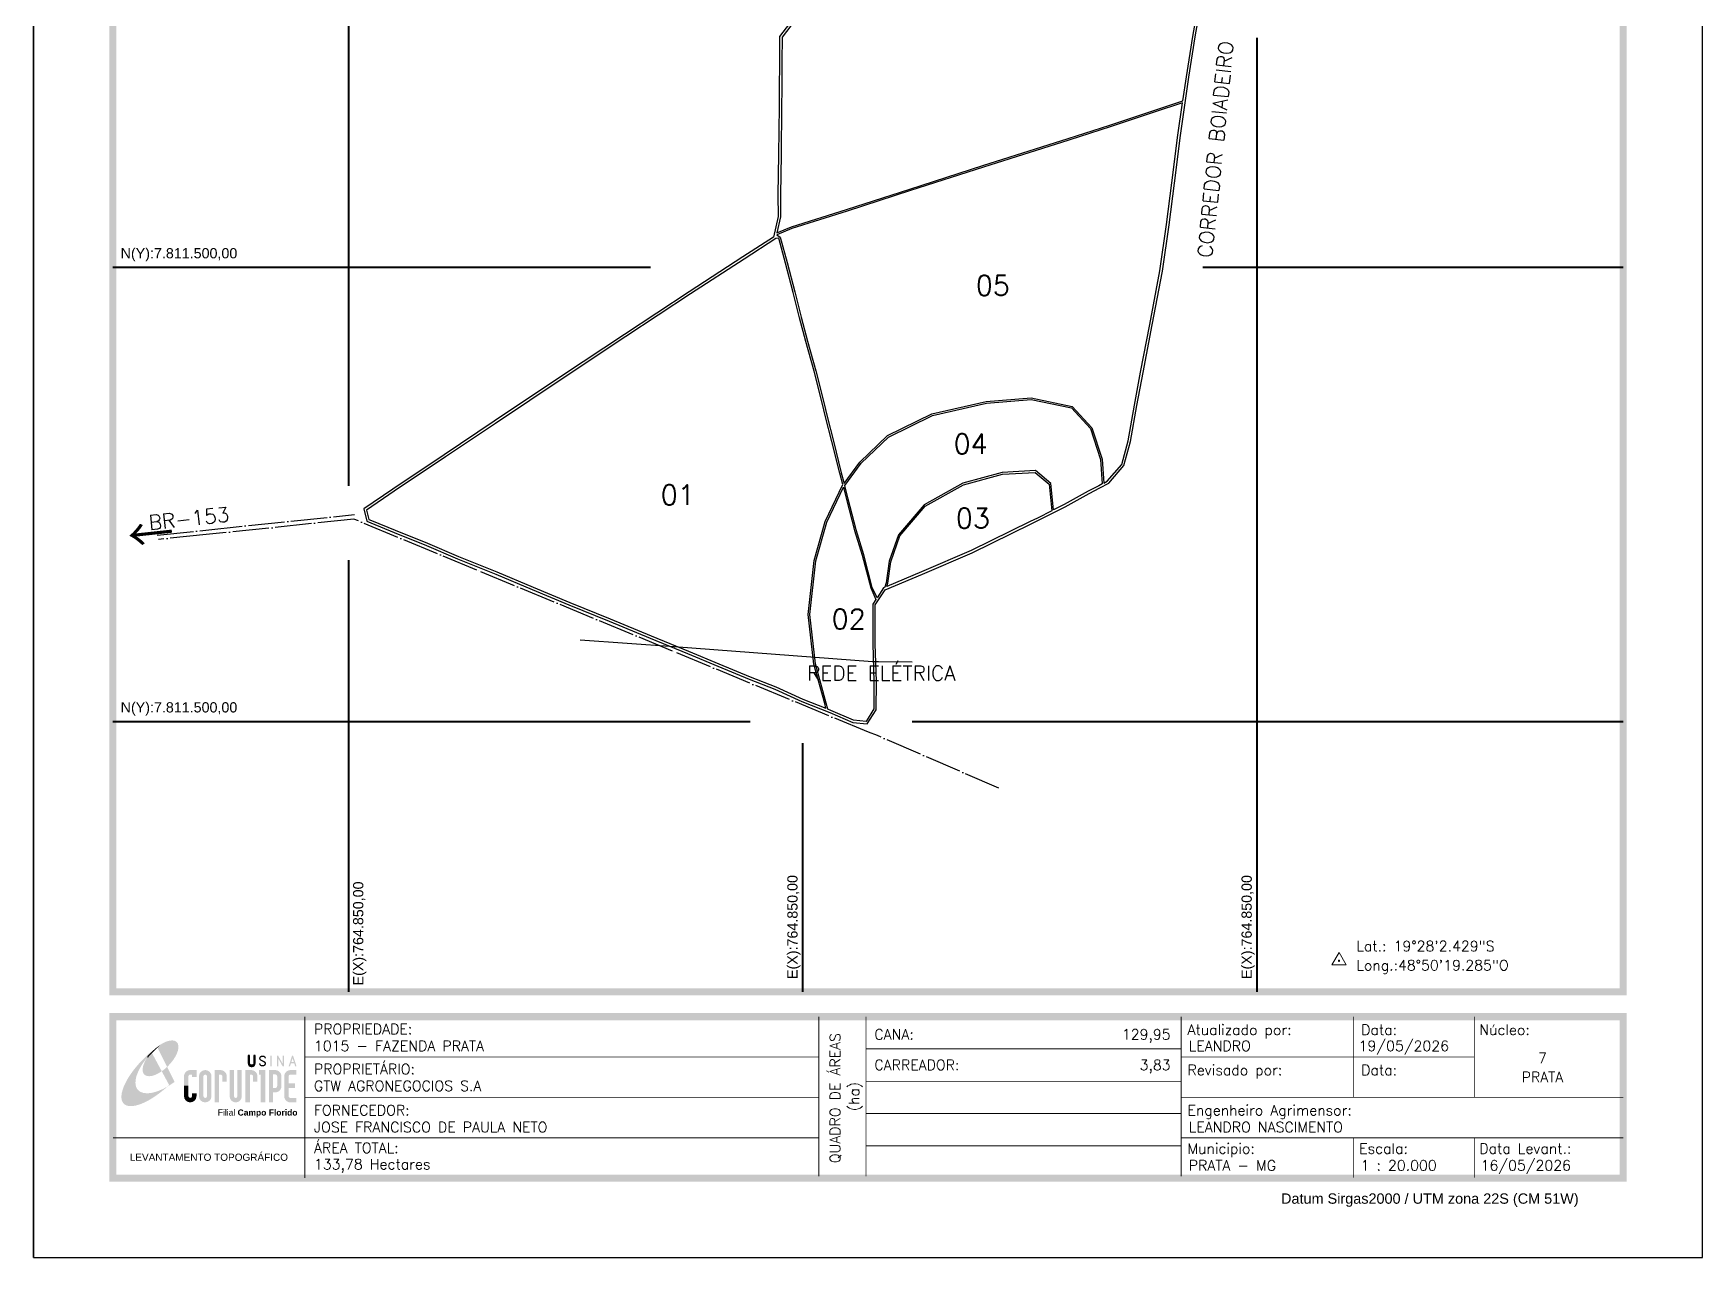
# Model space of a CAD drawing. Header units: millimetres. Extents: x 725045 to 727985, y 7843055 to 7847213.
# Drawn here: x 725045 to 727985, y 7843055 to 7845212 of the extents above; entities that cross this region are included whole.
import ezdxf
from ezdxf.enums import TextEntityAlignment as Align

# ---------------------------------------------------------------- set-up
doc = ezdxf.new("R2010")
doc.units = ezdxf.units.MM
for name, pattern in [('CERCA', [75.2, 64, -5.6, 0, -5.6]), ('HIDDEN', [0.375, 0.25, -0.125]), ('LIN0', [0])]:
    doc.linetypes.add(name, pattern=pattern)
for name, color, linetype, lineweight in [('0114001015', 1, 'Continuous', 25), ('COORDENADAS', 7, 'Continuous', 5), ('TEXTO_DIVERSOS', 7, 'Continuous', 5)]:
    doc.layers.add(name, color=color, linetype=linetype, lineweight=lineweight)
for name, color, linetype in [('0114001015001', 5, 'Continuous'), ('0114001015002', 5, 'Continuous'), ('0114001015003', 5, 'Continuous'), ('0114001015004', 5, 'Continuous'), ('0114001015005', 5, 'Continuous'), ('0114001015006', 5, 'Continuous'), ('ESTRADA', 1, 'HIDDEN'), ('MALHA', 8, 'Continuous'), ('MARGEM', 7, 'Continuous'), ('REDE_DE_LUZ', 6, 'Continuous'), ('TEXTO', 7, 'Continuous'), ('TEXTO_NUN_TAL', 7, 'Continuous')]:
    doc.layers.add(name, color=color, linetype=linetype)
doc.styles.add('ARIAL', font='arial.ttf')
doc.styles.add('marcelo', font='arial.ttf')
doc.styles.add('Simplex', font='simplex.shx')
doc.styles.get("Standard").update_dxf_attribs({"font": 'arial.ttf'})

# ---------------------------------------------------------------- blocks, each defined once
blk = doc.blocks.new('A$C78F83FB3')
at = {"layer": 'MARGEM'}
h = blk.add_hatch(color=20, dxfattribs=at)
edge = h.paths.add_edge_path()
edge.add_ellipse((19.49, 23.77), major_axis=(-6.68, -6.67), ratio=0.469426, start_angle=292.73277, end_angle=601.25787)
edge.add_ellipse((22.83, 22.05), major_axis=(12.64, 11.29), ratio=0.457614, start_angle=79.90686, end_angle=107.91393)
edge = h.paths.add_edge_path()
edge.add_ellipse((18.28, 18.7), major_axis=(13.95, 13.59), ratio=0.386848, start_angle=63.96117, end_angle=264.59932)
edge.add_ellipse((22.83, 22.05), major_axis=(12.64, 11.29), ratio=0.457614, start_angle=107.91393, end_angle=245.11815, ccw=False)
edge.add_ellipse((19.49, 23.77), major_axis=(-6.68, -6.67), ratio=0.469426, start_angle=241.25787, end_angle=292.73277, ccw=False)
for color, points in [(20, [(15.46, 26.12), (14.17, 24.81), (14.06, 24.24), (14.39, 23.97), (14.67, 24.54), (19.47, 29.32), (18.48, 28.66), (17.31, 27.78)]), (7, [(58.42, 24.9), (57.9, 24.9), (57.9, 21.73, -0.414214), (57.15, 20.98), (56.84, 20.98, -0.414214), (56.09, 21.73), (56.09, 24.9), (55.57, 24.9), (55.57, 21.73, 0.414214), (56.84, 20.46), (57.15, 20.46, 0.414214), (58.42, 21.73)]), (7, [(61.7, 24.9), (61.23, 24.9, 0.396318), (60.04, 23.78), (60.04, 23.72, 0.151912), (60.39, 22.97), (60.46, 22.92), (62.18, 22), (62.85, 21.83, 0.12407), (62.51, 22.42), (60.75, 23.36, -0.13192), (60.56, 23.77, -0.385578), (61.23, 24.37), (61.7, 24.37, -0.414214), (62.37, 23.7), (62.89, 23.7, 0.414214)]), (7, [(62.37, 23.7), (62.89, 23.7, 0.414214), (61.7, 24.9), (61.23, 24.9, 0.396318), (60.04, 23.78), (60.04, 23.72, 0.151912), (60.39, 22.97), (60.46, 22.92), (62.18, 22), (62.18, 22, -0.131921), (62.37, 21.59, -0.385578), (61.7, 20.98), (61.23, 20.98, -0.414214), (60.56, 21.65), (60.04, 21.65, 0.414214), (61.23, 20.46), (61.7, 20.46, 0.402546), (62.89, 21.61, 0.165292), (62.51, 22.42), (60.75, 23.36, -0.13192), (60.56, 23.77, -0.385578), (61.23, 24.37), (61.7, 24.37, -0.414214)]), (7, [(30.97, 12.46), (29.13, 12.46), (29.13, 8.21, 1), (34.29, 8.21), (34.29, 9.41), (32.45, 9.41), (32.45, 8.21, -1), (30.97, 8.21)])]:
    blk.add_hatch(color=color, dxfattribs=at).paths.add_polyline_path(points)
h = blk.add_hatch(color=7, dxfattribs=at)
h.paths.add_polyline_path([(65.24, 24.9), (64.72, 24.9), (64.72, 20.46), (65.24, 20.46)])
h.paths.add_polyline_path([(67.38, 20.46), (67.9, 20.46), (67.9, 23.74), (69.74, 20.46), (70.23, 20.46), (70.23, 24.9), (69.71, 24.9), (69.71, 21.58), (67.85, 24.9), (67.38, 24.9)])
h.paths.add_polyline_path([(72.17, 20.46), (72.72, 20.46), (73.14, 21.73), (74.49, 21.73), (74.9, 20.46), (75.45, 20.46), (74, 24.9), (73.62, 24.9)])
h.paths.add_polyline_path([(73.81, 23.8), (74.32, 22.25), (73.31, 22.25)], flags=16)
h = blk.add_hatch(color=7, dxfattribs=at)
h.paths.add_polyline_path([(31.71, 18.93, 0.414214), (29.13, 16.35), (29.13, 12.46), (30.97, 12.46), (30.97, 16.35, -0.414214), (31.71, 17.09), (32.45, 17.09), (32.45, 16.02), (34.29, 16.02), (34.29, 18.93)])
h.paths.add_polyline_path([(44.15, 17.09, -0.414214), (44.89, 16.35), (44.89, 14.1), (46.72, 14.1), (46.72, 16.17, 0.433937), (44.15, 18.93), (41.77, 18.93), (41.77, 12.46), (43.61, 12.46), (43.61, 17.09)])
h.paths.add_polyline_path([(43.61, 12.46), (41.77, 12.46), (41.77, 5.62), (43.61, 5.62)])
h.paths.add_polyline_path([(47.92, 12.46), (49.75, 12.46), (49.75, 18.93), (47.92, 18.93)])
h.paths.add_polyline_path([(52.91, 18.93), (51.08, 18.93), (51.08, 12.46), (52.91, 12.46)])
h.paths.add_polyline_path([(51.08, 8.12, -1), (49.75, 8.12), (49.75, 12.46), (47.92, 12.46), (47.92, 8.12, 1), (52.91, 8.12), (52.91, 12.46), (51.08, 12.46)])
h.paths.add_polyline_path([(54.41, 12.46), (56.25, 12.46), (56.25, 17.09), (56.79, 17.09, -0.414214), (57.53, 16.35), (57.53, 14.1), (59.36, 14.1), (59.36, 16.17, 0.433937), (56.79, 18.93), (54.41, 18.93)])
h.paths.add_polyline_path([(56.25, 12.46), (54.41, 12.46), (54.41, 5.62), (56.25, 5.62)])
h.paths.add_polyline_path([(60.73, 12.46), (62.58, 12.46), (62.58, 18.93), (60.02, 18.93), (60.02, 17.08), (60.73, 17.08)])
h.paths.add_polyline_path([(62.58, 12.46), (60.73, 12.46), (60.73, 5.62), (62.58, 5.62)])
h.paths.add_polyline_path([(64.06, 12.46), (65.82, 12.46), (65.82, 17.17), (66.66, 17.17, -0.450417), (67.48, 16.25), (67.48, 12.46), (69.24, 12.46, 0.002307), (69.24, 12.48, 0.005282), (69.23, 12.54, -0.000938), (69.23, 12.53), (69.23, 16.17, 0.433937), (66.66, 18.93), (64.06, 18.93)])
h.paths.add_polyline_path([(64.06, 5.62), (65.82, 5.62), (65.82, 9.77), (66.66, 9.77, 0.426056), (69.24, 12.46), (67.48, 12.46), (67.48, 12.45, -0.450417), (66.66, 11.53), (65.82, 11.53), (65.82, 12.46), (64.06, 12.46)])
h.paths.add_polyline_path([(70.37, 12.46), (74.87, 12.46), (74.87, 13.44), (72.21, 13.44), (72.21, 16.35, -0.414214), (72.95, 17.09), (75.38, 17.09), (75.38, 18.93), (72.95, 18.93, 0.414214), (70.37, 16.35)])
h.paths.add_polyline_path([(72.21, 11.62), (74.87, 11.62), (74.87, 12.46), (70.37, 12.46), (70.37, 8.21, 0.414214), (72.95, 5.62), (75.38, 5.62), (75.38, 7.47), (72.95, 7.47, -0.414214), (72.21, 8.21)])
h = blk.add_hatch(color=7, dxfattribs=at)
h.paths.add_polyline_path([(35.29, 16.35), (35.29, 8.21, 1), (40.46, 8.21, 0.016978), (40.45, 8.38), (40.45, 16.17, 0.433937), (37.88, 18.93), (37.87, 18.93, 0.41391)])
h.paths.add_polyline_path([(38.62, 16.35), (38.62, 8.21, -1), (37.13, 8.21), (37.13, 16.35, -1)], flags=16)
at = {"layer": 'MARGEM', "color": 7}
blk.add_lwpolyline([(58.42, 24.9), (57.9, 24.9), (57.9, 21.73, -0.414214), (57.15, 20.98), (56.84, 20.98, -0.414214), (56.09, 21.73), (56.09, 24.9), (55.57, 24.9), (55.57, 21.73, 0.414214), (56.84, 20.46), (57.15, 20.46, 0.414214), (58.42, 21.73), (58.42, 24.9)], format="xyb", close=True, dxfattribs=at)
at = {"layer": 'MARGEM', "color": 252, "insert": (43.05, 2.72), "char_height": 2.5, "attachment_point": 1, "style": 'ARIAL'}
blk.add_mtext_dynamic_manual_height_columns('Filial {\\fArial|b1|i0|c0|p34;Campo Florido}', width=33.0271, gutter_width=2.46, heights=[2.95], dxfattribs=at)

msp = doc.modelspace()

# ---------------------------------------------------------------- linework, layer by layer
at = {"layer": '0114001015', "flags": 128}
msp.add_lwpolyline([(726376.1, 7845229.4), (726359, 7845206.7), (726358.7, 7845162.2), (726358.3, 7845113.8), (726358.1, 7845083.3), (726357, 7844999), (726355.9, 7844927.7), (726356.1, 7844889.3), (726348.3, 7844853.4), (726294.2, 7844818.2), (726199.4, 7844756.7), (726085.6, 7844681.7), (725976.8, 7844609.4), (725856.2, 7844528.8), (725768.3, 7844469.7), (725677.5, 7844409.1), (725626.4, 7844374.3), (725631.7, 7844352.5), (725638.7, 7844350.1), (725679.9, 7844332.7), (725736.9, 7844309.9), (725791.5, 7844286.2), (725859.2, 7844259.3), (725923.2, 7844232.2), (725987.9, 7844205.5), (726058.7, 7844176.8), (726131.2, 7844146.5), (726196.9, 7844119.9), (726250.4, 7844097.6), (726305.5, 7844074.6), (726350.7, 7844056.7), (726398.1, 7844035.3), (726447.4, 7844015.5), (726488, 7843997.8), (726513.4, 7843995.5), (726529.1, 7844020.7), (726529.4, 7844070.3), (726527.5, 7844136.9), (726527.5, 7844205.3), (726544.7, 7844231.7), (726610.3, 7844259.4), (726698.1, 7844297.1), (726801.9, 7844348.3), (726814.8, 7844354.4), (726861.9, 7844378.1), (726904.4, 7844401.5), (726923.2, 7844411.4), (726938.9, 7844419.7), (726965.3, 7844450.7), (726977.1, 7844493.1), (726988.2, 7844556.3), (726999, 7844614.4), (727015.3, 7844698.5), (727033.1, 7844793.1), (727045, 7844875.1), (727054.2, 7844948.3), (727064.8, 7845032.3), (727079.9, 7845134.7), (727090.9, 7845206), (727107.5, 7845298.9)], dxfattribs=at)
at = {"layer": '0114001015001'}
msp.add_lwpolyline([(726440.3, 7844023.1), (726438.3, 7844031.5), (726419, 7844100.6), (726409.1, 7844188.2), (726419.9, 7844283.3), (726439.1, 7844352.1), (726470, 7844417.3), (726464.7, 7844437.2), (726450.8, 7844493.3), (726440, 7844536.4), (726433.9, 7844561), (726419.6, 7844617.1), (726404.9, 7844669.1), (726394.2, 7844711.1), (726383, 7844755.8), (726369.2, 7844807.6), (726357.5, 7844851.4), (726352.2, 7844850.7), (726296.6, 7844814.6), (726201.8, 7844753), (726088.1, 7844678), (725979.3, 7844605.7), (725858.7, 7844525.1), (725770.7, 7844466.1), (725679.9, 7844405.4), (725631.4, 7844372.4), (725635.4, 7844355.9), (725640.3, 7844354.2), (725681.6, 7844336.8), (725738.6, 7844314), (725793.2, 7844290.3), (725860.9, 7844263.3), (725924.9, 7844236.3), (725989.6, 7844209.6), (726060.4, 7844180.8), (726132.9, 7844150.5), (726198.6, 7844124), (726252.1, 7844101.6), (726307.1, 7844078.6), (726352.4, 7844060.8), (726399.8, 7844039.4)], close=True, dxfattribs=at)
at = {"layer": '0114001015002'}
msp.add_lwpolyline([(726471.2, 7844412.8), (726476.9, 7844391.1), (726491, 7844336.5), (726504.4, 7844292.7), (726519.4, 7844235.1), (726528.6, 7844215), (726523.1, 7844206.6), (726523.1, 7844136.9), (726525, 7844070.2), (726524.7, 7844022), (726511.1, 7844000.1), (726489.1, 7844002.2), (726449.1, 7844019.5), (726443.7, 7844021.7), (726441.2, 7844032.3), (726421.9, 7844101.2), (726412.1, 7844188.2), (726422.8, 7844282.7), (726442, 7844351.1)], close=True, dxfattribs=at)
at = {"layer": '0114001015003'}
msp.add_lwpolyline([(726838.5, 7844371.2), (726812.9, 7844358.3), (726800, 7844352.3), (726696.3, 7844301.1), (726608.6, 7844263.4), (726547.8, 7844237.8), (726549.3, 7844243.8), (726554.7, 7844281.4), (726570.8, 7844327.1), (726615.5, 7844379), (726682.6, 7844417), (726751.6, 7844435.6), (726808.8, 7844438.7), (726833.5, 7844417.7)], close=True, dxfattribs=at)
at = {"layer": '0114001015004'}
msp.add_lwpolyline([(726530.5, 7844217.9), (726522.2, 7844236.1), (726507.3, 7844293.5), (726493.9, 7844337.3), (726479.8, 7844391.8), (726473.5, 7844415.6), (726502.3, 7844454.8), (726550.6, 7844501), (726628.2, 7844538.9), (726723.1, 7844560.5), (726802, 7844567), (726872.9, 7844552.3), (726906.4, 7844515.8), (726924.3, 7844461.7), (726926.8, 7844418.3), (726921.1, 7844415.3), (726902.4, 7844405.4), (726859.9, 7844381.9), (726841.4, 7844372.7), (726836.4, 7844419.2), (726809.8, 7844441.8), (726751.1, 7844438.5), (726681.5, 7844419.8), (726613.5, 7844381.3), (726568.2, 7844328.6), (726551.7, 7844282.1), (726546.3, 7844244.3), (726544.3, 7844236.3), (726541.8, 7844235.2)], close=True, dxfattribs=at)
at = {"layer": '0114001015005'}
msp.add_lwpolyline([(726354.3, 7844857.3), (726360.1, 7844853.2), (726372.1, 7844808.4), (726385.9, 7844756.6), (726397.1, 7844711.9), (726407.8, 7844669.9), (726422.5, 7844617.9), (726436.8, 7844561.7), (726442.9, 7844537.2), (726453.7, 7844494), (726467.6, 7844438), (726472.5, 7844419.3), (726500.1, 7844456.7), (726548.9, 7844503.5), (726627.2, 7844541.7), (726722.6, 7844563.5), (726802.2, 7844570), (726874.4, 7844555), (726909, 7844517.3), (726927.3, 7844462.3), (726929.7, 7844419.8), (726936.1, 7844423.2), (726961.4, 7844452.8), (726972.8, 7844494.1), (726983.9, 7844557.1), (726994.7, 7844615.3), (727010.9, 7844699.4), (727028.8, 7844793.8), (727040.6, 7844875.7), (727049.8, 7844948.8), (727060.5, 7845032.9), (727068.8, 7845089.9), (727018.9, 7845073.4), (726941.2, 7845047.6), (726868.2, 7845024.1), (726718, 7844976.6), (726589.2, 7844935.1), (726477.7, 7844899.2), (726380.7, 7844868.3)], close=True, dxfattribs=at)
at = {"layer": '0114001015006'}
msp.add_lwpolyline([(726378.7, 7845225.5), (726363.4, 7845205.2), (726363.1, 7845162.2), (726362.7, 7845113.8), (726362.5, 7845083.3), (726361.4, 7844999), (726360.3, 7844927.7), (726360.5, 7844888.8), (726354.3, 7844860.6), (726379.7, 7844871.1), (726476.8, 7844902.1), (726588.2, 7844937.9), (726717.1, 7844979.5), (726867.3, 7845026.9), (726940.3, 7845050.5), (727018, 7845076.2), (727069.3, 7845093.2), (727075.5, 7845135.4), (727086.6, 7845206.8), (727103.1, 7845299.3)], dxfattribs=at)
at = {"layer": 'COORDENADAS', "color": 7, "lineweight": 9, "flags": 128}
msp.add_lwpolyline([(727331.5, 7843571), (727356.9, 7843571), (727344.2, 7843592.9)], close=True, dxfattribs=at)
at = {"layer": 'COORDENADAS', "color": 7, "lineweight": 9, "const_width": 1.98, "flags": 128}
msp.add_lwpolyline([(727343.2, 7843578.3, -1), (727345.2, 7843578.3, -1)], format="xyb", close=True, dxfattribs=at)
at = {"layer": 'ESTRADA', "linetype": 'CERCA'}
for points in [[(725262.8, 7844328.3, 0), (725348.4, 7844337.1, 0), (725610.3, 7844364.6, 0)], [(726745.2, 7843882.3, 0), (726531.3, 7843975.2, 0), (726515.4, 7843981, 0), (726170.4, 7844123.9, 0), (725825.7, 7844266.6, 0), (725609.1, 7844356.4, 0), (725349.2, 7844329.2, 0), (725265.1, 7844320.5, 0)]]:
    msp.add_polyline3d(points, dxfattribs=at)
at = {"layer": 'MALHA', "linetype": 'Continuous', "lineweight": 40}
for p, q in [((725600, 7844415), (725600, 7847073.4)), ((727200, 7844295), (727200, 7845204)), ((725184.6, 7844800), (726131.4, 7844800)), ((727104.6, 7844800), (727844.6, 7844800)), ((725600, 7843523.5), (725600, 7844284)), ((727200, 7843523.5), (727200, 7844295)), ((725184.6, 7844000), (726306.9, 7844000)), ((726592.6, 7844000), (727844.6, 7844000)), ((726400, 7843523.5), (726400, 7843961.4))]:
    msp.add_line(p, q, dxfattribs=at)
at = {"layer": 'MARGEM', "color": 174, "linetype": 'LIN0'}
msp.add_line((725044.6, 7843055.4), (725044.6, 7847213.4), dxfattribs=at)
at = {"layer": 'MARGEM', "color": 174, "linetype": 'LIN0', "flags": 128}
msp.add_lwpolyline([(727984.6, 7843055.4), (727984.6, 7847213.4), (725044.6, 7847213.4), (725044.6, 7843055.4)], close=True, dxfattribs=at)
at = {"layer": 'MARGEM', "color": 174, "linetype": 'LIN0', "const_width": 12.7, "flags": 128}
for points in [[(727844.6, 7843523.5), (727844.6, 7847073.4), (725184.6, 7847073.4), (725184.6, 7843523.5)], [(725184.6, 7843480), (727844.6, 7843480), (727844.6, 7843195.4), (725184.6, 7843195.4)]]:
    msp.add_lwpolyline(points, close=True, dxfattribs=at)
at = {"layer": 'MARGEM', "color": 174, "linetype": 'LIN0', "flags": 128}
for points, const_width in [([(725522.8, 7843480), (725522.8, 7843195.4)], 1.41), ([(725522.8, 7843480), (725522.8, 7843197.9)], 1.4), ([(726428, 7843480), (726428, 7843198.8)], 1.41), ([(726510.9, 7843480), (726510.9, 7843198.8)], 1.41), ([(727066.2, 7843480), (727066.2, 7843198.8)], 1.41), ([(727369.9, 7843337.7), (727369.9, 7843480)], 1.41), ([(727582.4, 7843337.7), (727582.4, 7843480)], 1.41), ([(726510.9, 7843423.1), (727066.2, 7843423.1)], 1.41), ([(725522.8, 7843408.8), (726428, 7843408.8)], 1.41), ([(727066.2, 7843408.8), (727582.4, 7843408.8)], 1.41), ([(726510.9, 7843366.1), (727066.2, 7843366.1)], 1.41), ([(725522.8, 7843337.7), (726428, 7843337.7)], 1.41), ([(727066.2, 7843337.7), (727844.8, 7843337.7)], 1.41), ([(726510.9, 7843309.2), (727066.2, 7843309.2)], 1.41), ([(725184.6, 7843266.5), (726428, 7843266.5)], 1.41), ([(726510.9, 7843252.3), (727066.2, 7843252.3)], 1.41), ([(727066.2, 7843266.5), (727844.7, 7843266.5)], 1.41), ([(727369.9, 7843266.5), (727369.9, 7843196)], 1.41), ([(727582.4, 7843266.5), (727582.4, 7843196)], 1.41)]:
    msp.add_lwpolyline(points, dxfattribs=dict(at, const_width=const_width))
at = {"layer": 'REDE_DE_LUZ', "flags": 128}
msp.add_lwpolyline([(726007.7, 7844144), (726173.4, 7844131.7), (726522.7, 7844105.7), (726533.2, 7844105.6), (726592.1, 7844105)], dxfattribs=at)

# ---------------------------------------------------------------- block references
at = {"layer": 'MARGEM', "linetype": 'ByBlock', "xscale": 4.281207601571331, "yscale": 4.281207601571331, "zscale": 4.281207601571331}
msp.add_blockref('A$C78F83FB3', (725185.1, 7843304.7), dxfattribs=at)

# ---------------------------------------------------------------- texts
at = {"layer": 'COORDENADAS', "linetype": 'ByBlock', "style": 'Simplex'}
for s, p in [('Lat.: 19°28\'2.429"S', (727374.8, 7843595.1, 919.5)), ('Long.:48°50\'19.285"O', (727374.8, 7843561.3, 919.5))]:
    msp.add_text(s, height=18.2, dxfattribs=at).set_placement(p)
at = {"layer": 'MALHA'}
for p in [(725198.3, 7844810.4), (725198.3, 7844010.4)]:
    msp.add_text('N(Y):7.811.500,00', height=18, dxfattribs=at).set_placement(p, align=Align.BOTTOM_LEFT)
for p in [(725631.1, 7843534.9), (726395.9, 7843546.2), (727195.9, 7843546.2)]:
    msp.add_text('E(X):764.850,00', height=18, rotation=90, dxfattribs=at).set_placement(p, align=Align.BOTTOM_LEFT)
at = {"layer": 'MARGEM', "color": 7, "linetype": 'Continuous', "lineweight": 9}
for s, style, p in [('PROPRIEDADE:', 'Simplex', (725538.8, 7843467.2)), ('Atualizado por:', 'Simplex', (727077.3, 7843465.8)), ('Data:', 'Simplex', (727383.3, 7843465.8)), ('Núcleo:', 'Simplex', (727591.3, 7843465.8)), ('PROPRIETÁRIO:', 'Simplex', (725538.8, 7843396.7)), ('Revisado por:', 'Simplex', (727077.3, 7843395)), ('Data:', 'Simplex', (727383.3, 7843395)), ('FORNECEDOR:', 'Simplex', (725538.8, 7843324.1)), ('Engenheiro Agrimensor:', 'Simplex', (727077.3, 7843324.1)), ('ÁREA TOTAL:', 'Simplex', (725538.8, 7843257.8)), ('Municipio:', 'Simplex', (727077.3, 7843256.7)), ('Escala:', 'Simplex', (727379.7, 7843256.7)), ('Data Levant.:', 'Simplex', (727591.3, 7843256.7)), ('Datum Sirgas2000 / UTM zona 22S (CM 51W)', 'marcelo', (727242.1, 7843168.5))]:
    msp.add_text(s, height=18.2, dxfattribs=dict(at, style=style)).set_placement(p, align=Align.TOP_LEFT)
at = {"layer": 'MARGEM', "color": 7, "linetype": 'Continuous', "style": 'Simplex'}
for s, p in [('CANA:', (726525.8, 7843457.8)), ('1015 - FAZENDA PRATA', (725538.8, 7843437.5)), ('LEANDRO', (727079.6, 7843437.5)), ('19/05/2026', (727378.8, 7843437.5)), ('CARREADOR:', (726525.8, 7843403.9)), ('GTW AGRONEGOCIOS S.A', (725538.8, 7843367)), ('JOSE FRANCISCO DE PAULA NETO', (725538.8, 7843294.4)), ('LEANDRO NASCIMENTO', (727079.6, 7843294.4)), ('133,78 Hectares', (725538.8, 7843229.1)), ('PRATA - MG', (727079.6, 7843227)), ('1 : 20.000', (727382.1, 7843227)), ('16/05/2026', (727593.6, 7843227))]:
    msp.add_text(s, height=18.2, dxfattribs=at).set_placement(p, align=Align.TOP_LEFT)
for s, p in [('129,95', (727047.6, 7843457.8)), ('3,83', (727047.6, 7843403.9))]:
    msp.add_text(s, height=18.2, dxfattribs=at).set_placement(p, align=Align.TOP_RIGHT)
for s, p in [('QUADRO DE ÁREAS', (726456.7, 7843336.3)), ('(ha)', (726490, 7843339.1))]:
    msp.add_text(s, height=18.2, rotation=90, dxfattribs=at).set_placement(p, align=Align.MIDDLE_CENTER)
for s, p in [('7', (727702.5, 7843407)), ('PRATA', (727702.5, 7843373.4))]:
    msp.add_text(s, height=18.2, dxfattribs=at).set_placement(p, align=Align.MIDDLE_CENTER)
at = {"layer": 'MARGEM', "color": 7, "linetype": 'ByBlock'}
msp.add_text('LEVANTAMENTO TOPOGRÁFICO', height=12.6, dxfattribs=at).set_placement((725353.7, 7843232.2), align=Align.MIDDLE_CENTER)
at = {"layer": 'TEXTO', "linetype": 'Continuous', "insert": (727126.8, 7845007.8, -460.2), "char_height": 26, "width": 391.032, "attachment_point": 5, "rotation": 84.2765, "style": 'Simplex'}
msp.add_mtext('CORREDOR BOIADEIRO', dxfattribs=at)
at = {"layer": 'TEXTO_DIVERSOS', "linetype": 'Continuous', "attachment_point": 5, "style": 'Simplex'}
for s, insert, char_height, width, rotation in [('BR-153', (725318.6, 7844357.5, -460.2), 26, 184.375, 6.1249), ('\\pt360;{\\fSimSun|b0|i0|c134|p2;→}', (725251.1, 7844332.2), 60, 60.205, 186.1249)]:
    msp.add_mtext(s, dxfattribs=dict(at, insert=insert, char_height=char_height, width=width, rotation=rotation))
at = {"layer": 'TEXTO_DIVERSOS', "linetype": 'Continuous', "insert": (726538, 7844085, -460.2), "char_height": 26, "width": 563.357, "attachment_point": 5, "style": 'Simplex'}
msp.add_mtext('REDE ELÉTRICA', dxfattribs=at)
at = {"layer": 'TEXTO_NUN_TAL', "linetype": 'Continuous', "style": 'Simplex'}
for s, p in [('05', (726704.5, 7844750.5)), ('04', (726665.4, 7844471.4)), ('01', (726149.6, 7844381.5)), ('03', (726669.3, 7844340.5)), ('02', (726450.5, 7844162.9))]:
    msp.add_text(s, height=35, dxfattribs=at).set_placement(p)

doc.saveas('drawing.dxf')
